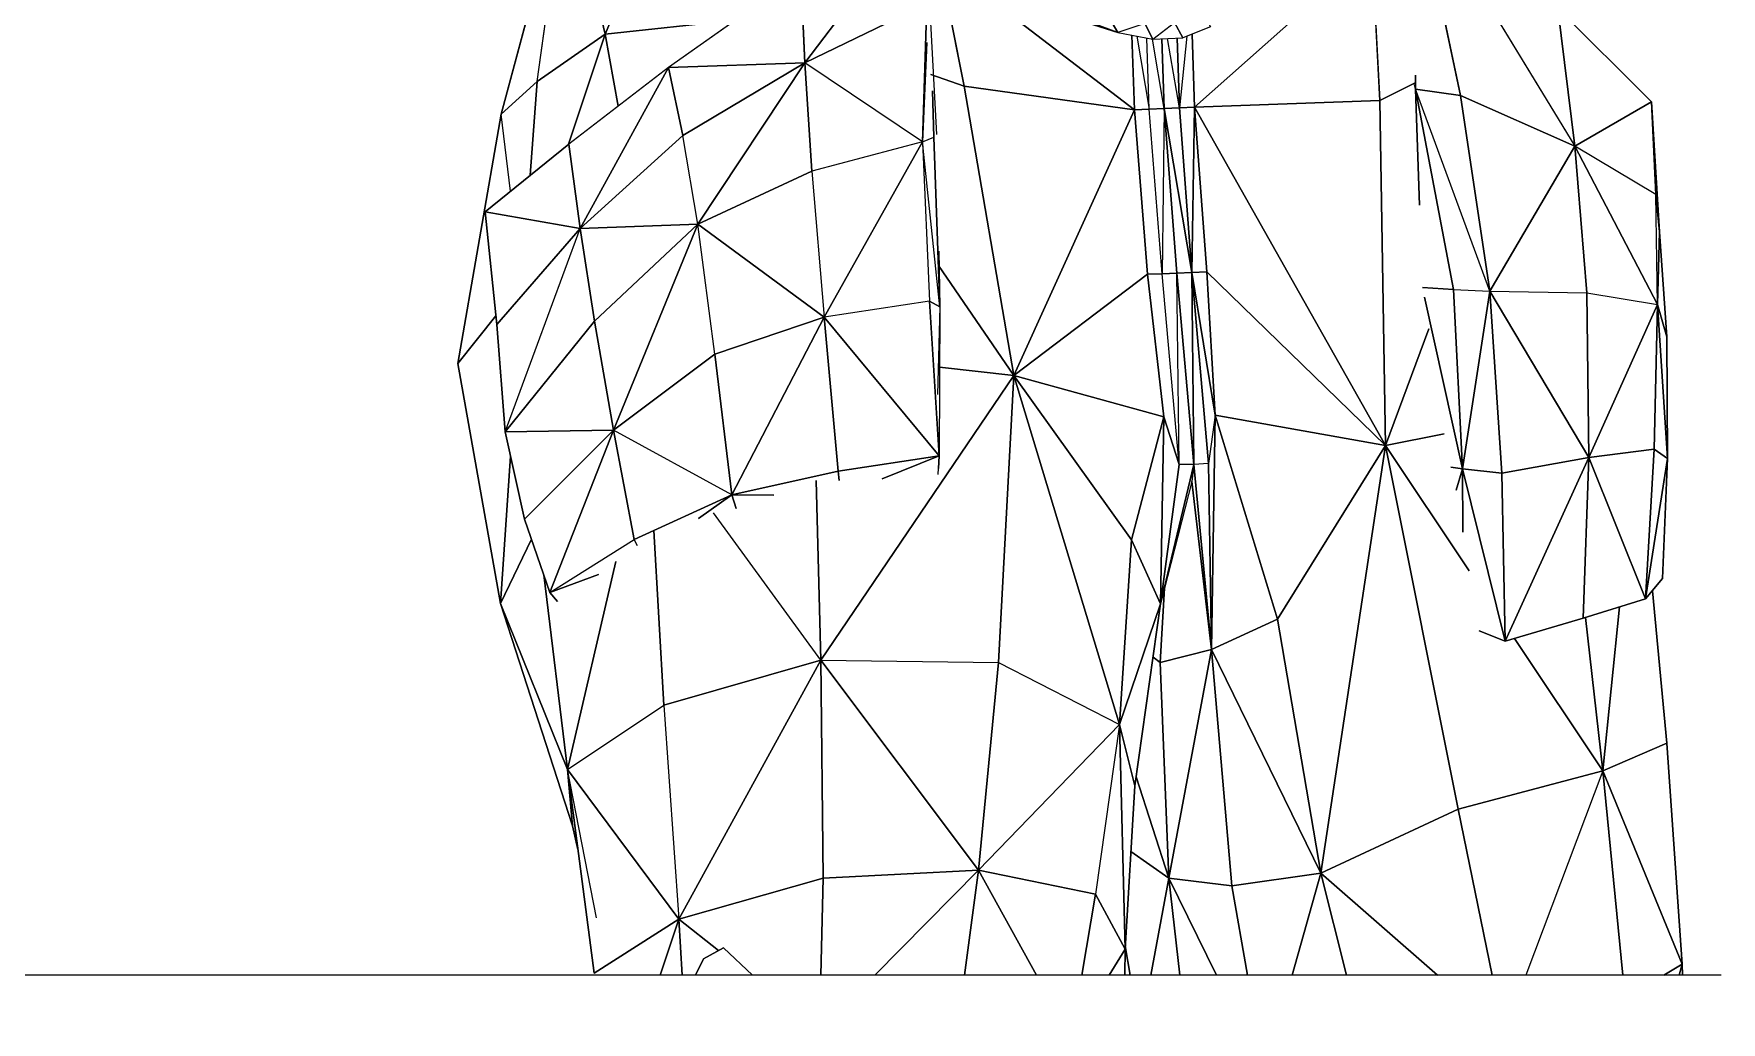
# Model space of a CAD drawing. Header units: centimetres. Extents: x -11896 to 2794, y -437 to 1921.
# Drawn here: x -11050.6 to -10990.3, y 465.3 to 500.6 of the extents above; entities that cross this region are included whole.
import ezdxf

# ---------------------------------------------------------------- set-up
doc = ezdxf.new("R2010")
doc.units = ezdxf.units.CM
doc.layers.add('A-GENM', color=7, linetype='Continuous', lineweight=9)
doc.layers.add('M-EQPM', color=7, linetype='Continuous', lineweight=9)

# ---------------------------------------------------------------- blocks, each defined once
blk = doc.blocks.new('EQ-01-001 - EQ-01-001_dwg_selkaeva-1505011-Sección 2-1')
at = {"layer": 'M-EQPM', "color": 253, "true_color": 0x999999}
for p, q in [((-11025.948, 467.935), (-11026.654, 467.537)), ((-11024.908, 466.96), (-11025.948, 467.935)), ((-11026.654, 467.537), (-11026.948, 466.96))]:
    blk.add_line(p, q, dxfattribs=at)
at = {"layer": 'M-EQPM', "color": 251, "true_color": 0x666666, "flags": 128}
blk.add_lwpolyline([(-11026.948, 466.96), (-11026.654, 467.537), (-11025.948, 467.935), (-11024.908, 466.96)], dxfattribs=at)
blk = doc.blocks.new('EQ-01-001 - EQ-01-001_dwg_rintaeva-1505012-Sección 2-1')
at = {"layer": 'M-EQPM', "color": 253, "true_color": 0x999999}
for p, q in [((-11027.945, 441.224), (-11028.13, 441.76)), ((-11024.231, 441.76), (-11024.453, 441.258)), ((-11027.376, 439.577), (-11027.945, 441.224)), ((-11024.453, 441.258), (-11025.29, 439.874)), ((-11025.29, 439.874), (-11026.347, 438.868)), ((-11027.376, 439.577), (-11027.376, 439.317)), ((-11026.792, 438.868), (-11027.376, 439.317)), ((-11026.347, 438.868), (-11026.792, 438.868))]:
    blk.add_line(p, q, dxfattribs=at)
at = {"layer": 'M-EQPM', "color": 251, "true_color": 0x666666, "flags": 128}
blk.add_lwpolyline([(-11028.13, 441.76), (-11027.945, 441.224), (-11027.376, 439.577), (-11027.376, 439.317), (-11026.792, 438.868), (-11026.347, 438.868), (-11025.29, 439.874), (-11024.453, 441.258), (-11024.231, 441.76)], dxfattribs=at)
blk = doc.blocks.new('EQ-01-001 - EQ-01-001_dwg_rintaeva-1505013-Sección 2-1')
at = {"layer": 'M-EQPM', "color": 253, "true_color": 0x999999}
for p, q in [((-11027.946, 441.224), (-11028.135, 441.76)), ((-11024.224, 441.76), (-11024.453, 441.253))]:
    blk.add_line(p, q, dxfattribs=at)
at = {"layer": 'M-EQPM', "color": 251, "true_color": 0x666666}
for p, q in [((-11028.135, 441.76), (-11027.946, 441.224)), ((-11024.453, 441.253), (-11024.224, 441.76))]:
    blk.add_line(p, q, dxfattribs=at)
blk = doc.blocks.new('EQ-01-001 - EQ-01-001_dwg_lohi-all-1505015-Sección 2-1')
for name in ['EQ-01-001 - EQ-01-001_dwg_selkaeva-1505011-Sección 2-1', 'EQ-01-001 - EQ-01-001_dwg_rintaeva-1505013-Sección 2-1', 'EQ-01-001 - EQ-01-001_dwg_rintaeva-1505012-Sección 2-1']:
    blk.add_blockref(name, (0, 0))
blk = doc.blocks.new('EQ-01-001 - EQ-01-001_dwg_lohi-3D-orig-1505016-Sección 2-1')
blk.add_blockref('EQ-01-001 - EQ-01-001_dwg_lohi-all-1505015-Sección 2-1', (0, 0))
blk = doc.blocks.new('EQ-01-001 - EQ-01-001_dwg_Agrupar_799-1505101-Sección 2-1')
at = {"layer": 'M-EQPM', "color": 253, "true_color": 0x999999}
blk.add_line((-10990.321, 466.96), (-11085.401, 466.96), dxfattribs=at)
at = {"layer": 'M-EQPM', "color": 253, "true_color": 0x999999, "flags": 128}
blk.add_lwpolyline([(-10990.321, 466.96), (-11085.401, 466.96), (-11085.401, 441.76), (-10990.321, 441.76)], dxfattribs=at)
blk = doc.blocks.new('EQ-01-001 - EQ-01-001_dwg_Agrupar_781-1505150-Sección 2-1')
for name in ['EQ-01-001 - EQ-01-001_dwg_lohi-3D-orig-1505016-Sección 2-1', 'EQ-01-001 - EQ-01-001_dwg_Agrupar_799-1505101-Sección 2-1']:
    blk.add_blockref(name, (0, 0))
blk = doc.blocks.new('EQ-01-001 - EQ-01-001_dwg-1504998-Sección 2-1')
blk.add_blockref('EQ-01-001 - EQ-01-001_dwg_Agrupar_781-1505150-Sección 2-1', (0, 0))
blk = doc.blocks.new('EQ-01-001 - EQ-01-001-1479796-Sección 2-1')
blk.add_blockref('EQ-01-001 - EQ-01-001_dwg-1504998-Sección 2-1', (0, 0))
blk = doc.blocks.new('EQ-01-002 - EQ-01-002_dwg_Group_9-1527182-Sección 2-1')
at = {"layer": 'A-GENM', "color": 1, "true_color": 0xff0000}
for p, q in [((-11031.549, 506.38), (-11033.888, 497.709)), ((-11033.888, 497.709), (-11031.549, 506.38)), ((-11032.601, 498.87), (-11031.549, 506.38)), ((-11030.169, 500.559), (-11031.549, 506.38)), ((-11030.169, 500.559), (-11028.641, 504.164)), ((-11017.353, 498.707), (-11018.247, 503.203)), ((-11011.272, 497.863), (-11018.247, 503.203)), ((-11009.123, 497.953), (-11002.796, 503.575)), ((-11002.796, 503.575), (-11009.123, 497.953)), ((-11009.123, 497.953), (-11002.796, 503.575)), ((-11002.513, 498.19), (-11002.796, 503.575)), ((-11002.513, 498.19), (-11002.796, 503.575)), ((-11030.169, 500.559), (-11025.521, 501.057)), ((-11030.169, 500.559), (-11025.521, 501.057)), ((-11025.521, 501.057), (-11030.169, 500.559)), ((-11010.9, 500.948), (-11010.617, 500.38)), ((-11010.617, 500.38), (-11009.839, 500.978)), ((-11009.839, 500.978), (-11009.546, 500.432)), ((-11008.555, 500.825), (-11009.546, 500.432)), ((-11008.555, 500.825), (-11009.546, 500.432)), ((-11030.169, 500.559), (-11032.601, 498.87)), ((-11030.169, 500.559), (-11032.601, 498.87)), ((-11031.481, 496.631), (-11030.169, 500.559)), ((-11030.169, 500.559), (-11031.481, 496.631)), ((-11029.708, 497.988), (-11030.169, 500.559)), ((-11029.708, 497.988), (-11030.169, 500.559)), ((-11011.871, 500.621), (-11010.617, 500.38)), ((-11011.272, 497.863), (-11011.37, 500.525)), ((-11011.183, 500.489), (-11010.742, 497.888)), ((-11010.742, 497.888), (-11010.833, 500.422)), ((-11010.208, 497.912), (-11010.627, 500.382)), ((-11010.617, 500.38), (-11009.546, 500.432)), ((-11010.617, 500.38), (-11009.546, 500.432)), ((-11010.208, 497.912), (-11010.295, 500.396)), ((-11010.295, 500.396), (-11010.208, 497.912)), ((-11009.667, 497.933), (-11010.088, 500.406)), ((-11009.667, 497.933), (-11009.751, 500.422)), ((-11009.405, 500.488), (-11009.667, 497.933)), ((-11009.123, 497.953), (-11009.207, 500.566)), ((-11009.123, 497.953), (-11009.207, 500.566)), ((-11018.545, 499.125), (-11017.353, 498.707)), ((-11032.601, 498.87), (-11033.888, 497.709)), ((-11033.888, 497.709), (-11032.601, 498.87)), ((-11032.85, 495.522), (-11032.601, 498.87)), ((-11032.601, 498.87), (-11032.85, 495.522)), ((-11015.573, 488.371), (-11017.353, 498.707)), ((-11017.353, 498.707), (-11011.272, 497.863)), ((-11001.274, 498.814), (-11002.513, 498.19)), ((-11001.274, 498.814), (-11002.513, 498.19)), ((-11002.513, 498.19), (-11001.274, 498.814)), ((-11035.433, 488.803), (-11033.888, 497.709)), ((-11035.433, 488.803), (-11033.888, 497.709)), ((-11033.547, 494.958), (-11033.888, 497.709)), ((-11033.547, 494.958), (-11033.888, 497.709)), ((-11015.573, 488.371), (-11011.272, 497.863)), ((-11011.272, 497.863), (-11010.742, 497.888)), ((-11010.812, 491.995), (-11011.272, 497.863)), ((-11010.208, 497.912), (-11010.742, 497.888)), ((-11010.285, 492.007), (-11010.742, 497.888)), ((-11010.208, 497.912), (-11010.285, 492.007)), ((-11009.667, 497.933), (-11010.208, 497.912)), ((-11010.208, 497.912), (-11009.225, 492.046)), ((-11010.208, 497.912), (-11009.757, 492.022)), ((-11009.123, 497.953), (-11009.667, 497.933)), ((-11009.667, 497.933), (-11009.225, 492.046)), ((-11009.123, 497.953), (-11009.225, 492.046)), ((-11002.513, 498.19), (-11009.123, 497.953)), ((-11008.692, 492.073), (-11009.123, 497.953)), ((-11002.309, 485.871), (-11009.123, 497.953)), ((-11002.309, 485.871), (-11009.123, 497.953)), ((-11002.309, 485.871), (-11002.513, 498.19)), ((-11002.309, 485.871), (-11002.513, 498.19)), ((-11018.273, 492.295), (-11015.573, 488.371)), ((-11015.573, 488.371), (-11010.812, 491.995)), ((-11010.812, 491.995), (-11010.285, 492.007)), ((-11010.219, 486.9), (-11010.812, 491.995)), ((-11009.757, 492.022), (-11010.285, 492.007)), ((-11009.672, 485.198), (-11010.285, 492.007)), ((-11009.225, 492.046), (-11009.757, 492.022)), ((-11009.149, 485.192), (-11009.757, 492.022)), ((-11009.672, 485.198), (-11009.757, 492.022)), ((-11008.692, 492.073), (-11009.225, 492.046)), ((-11008.386, 486.959), (-11009.225, 492.046)), ((-11008.63, 485.23), (-11009.225, 492.046)), ((-11009.149, 485.192), (-11009.225, 492.046)), ((-11008.692, 492.073), (-11008.386, 486.959)), ((-11008.692, 492.073), (-11002.309, 485.871)), ((-11034.071, 490.502), (-11035.433, 488.803)), ((-11002.309, 485.871), (-11000.764, 490.038)), ((-11000.764, 490.038), (-11002.309, 485.871)), ((-11002.309, 485.871), (-11000.764, 490.038)), ((-11035.433, 488.803), (-11033.904, 480.225)), ((-11035.433, 488.803), (-11033.904, 480.225)), ((-11018.229, 488.668), (-11015.573, 488.371)), ((-11022.466, 478.203), (-11015.573, 488.371)), ((-11016.123, 478.12), (-11015.573, 488.371)), ((-11011.812, 475.906), (-11015.573, 488.371)), ((-11015.573, 488.371), (-11011.382, 482.506)), ((-11015.573, 488.371), (-11010.219, 486.9)), ((-11011.382, 482.506), (-11010.219, 486.9)), ((-11010.219, 486.9), (-11010.341, 480.223)), ((-11010.219, 486.9), (-11009.672, 485.198)), ((-11008.386, 486.959), (-11008.63, 485.23)), ((-11008.386, 486.959), (-11008.518, 478.59)), ((-11008.386, 486.959), (-11002.309, 485.871)), ((-11008.386, 486.959), (-11006.16, 479.677)), ((-11002.309, 485.871), (-11000.214, 486.284)), ((-11002.309, 485.871), (-11006.16, 479.677)), ((-11002.309, 485.871), (-11004.612, 470.602)), ((-11002.309, 485.871), (-10999.719, 472.884)), ((-11002.309, 485.871), (-10999.321, 481.403)), ((-11033.551, 485.49), (-11033.904, 480.225)), ((-11010.341, 480.223), (-11009.672, 485.198)), ((-11009.149, 485.192), (-11010.341, 480.223)), ((-11009.149, 485.192), (-11009.672, 485.198)), ((-11009.149, 485.192), (-11009.218, 484.583)), ((-11008.63, 485.23), (-11009.149, 485.192)), ((-11008.63, 485.23), (-11009.149, 485.192)), ((-11008.518, 478.59), (-11009.149, 485.192)), ((-11008.518, 478.59), (-11008.63, 485.23)), ((-11008.63, 485.23), (-11008.518, 478.59)), ((-11008.518, 478.59), (-11008.63, 485.23)), ((-11022.466, 478.203), (-11022.639, 484.62)), ((-11009.218, 484.583), (-11010.341, 480.223)), ((-11008.518, 478.59), (-11009.218, 484.583)), ((-11022.466, 478.203), (-11026.304, 483.47)), ((-11028.079, 476.606), (-11028.429, 482.837)), ((-11028.429, 482.837), (-11028.079, 476.606)), ((-11028.079, 476.606), (-11028.429, 482.837)), ((-11033.904, 480.225), (-11032.804, 482.523)), ((-11032.804, 482.523), (-11033.904, 480.225)), ((-11011.812, 475.906), (-11011.382, 482.506)), ((-11011.382, 482.506), (-11010.341, 480.223)), ((-11031.517, 474.308), (-11029.794, 481.73)), ((-11031.517, 474.308), (-11032.363, 481.26)), ((-11032.363, 481.26), (-11031.517, 474.308)), ((-11031.334, 472.288), (-11033.904, 480.225)), ((-11031.517, 474.308), (-11033.904, 480.225)), ((-11033.904, 480.225), (-11031.334, 472.288)), ((-11033.904, 480.225), (-11031.517, 474.308)), ((-11011.812, 475.906), (-11010.341, 480.223)), ((-11011.258, 473.714), (-11010.341, 480.223)), ((-11010.2, 480.773), (-11010.35, 478.119)), ((-10992.779, 480.687), (-10992.259, 475.246)), ((-10992.779, 480.687), (-10992.259, 475.246)), ((-11006.16, 479.677), (-11008.518, 478.59)), ((-11006.16, 479.677), (-11004.612, 470.602)), ((-10994.545, 474.26), (-10995.174, 479.733)), ((-10994.545, 474.26), (-10993.951, 480.11)), ((-11008.518, 478.59), (-11010.35, 478.119)), ((-11008.518, 478.59), (-11010.046, 470.428)), ((-11004.612, 470.602), (-11008.518, 478.59)), ((-11008.518, 478.59), (-11007.797, 470.149)), ((-10997.703, 478.982), (-10994.545, 474.26)), ((-11022.466, 478.203), (-11028.079, 476.606)), ((-11022.466, 478.203), (-11027.534, 468.964)), ((-11027.534, 468.964), (-11022.466, 478.203)), ((-11027.534, 468.964), (-11022.466, 478.203)), ((-11016.837, 470.71), (-11022.466, 478.203)), ((-11022.382, 470.421), (-11022.466, 478.203)), ((-11022.466, 478.203), (-11016.123, 478.12)), ((-11022.466, 478.203), (-11016.123, 478.12)), ((-11022.466, 478.203), (-11022.382, 470.421)), ((-11016.837, 470.71), (-11016.123, 478.12)), ((-11016.123, 478.12), (-11011.812, 475.906)), ((-11010.35, 478.119), (-11010.609, 478.32)), ((-11010.35, 478.119), (-11010.046, 470.428)), ((-11031.517, 474.308), (-11028.079, 476.606)), ((-11028.079, 476.606), (-11027.534, 468.964)), ((-11028.079, 476.606), (-11027.534, 468.964)), ((-11028.079, 476.606), (-11027.534, 468.964)), ((-11016.837, 470.71), (-11011.812, 475.906)), ((-11011.812, 475.906), (-11012.658, 469.856)), ((-11011.812, 475.906), (-11012.658, 469.856)), ((-11011.812, 475.906), (-11011.258, 473.714)), ((-11011.812, 475.906), (-11011.606, 467.884)), ((-11011.812, 475.906), (-11011.606, 467.884)), ((-10994.545, 474.26), (-10992.259, 475.246)), ((-10992.259, 475.246), (-10991.721, 467.351)), ((-11030.482, 469.01), (-11031.517, 474.308)), ((-11031.517, 474.308), (-11030.567, 467.026)), ((-11031.334, 472.288), (-11031.517, 474.308)), ((-11031.517, 474.308), (-11027.534, 468.964)), ((-11031.517, 474.308), (-11030.567, 467.026)), ((-11031.517, 474.308), (-11031.334, 472.288)), ((-10999.719, 472.884), (-10994.545, 474.26)), ((-10994.545, 474.26), (-10997.3, 466.96)), ((-10994.545, 474.26), (-10997.3, 466.96)), ((-10994.545, 474.26), (-10991.721, 467.351)), ((-10994.545, 474.26), (-10993.839, 466.96)), ((-10994.545, 474.26), (-10993.839, 466.96)), ((-10993.839, 466.96), (-10994.545, 474.26)), ((-11011.258, 473.714), (-11011.606, 467.884)), ((-11010.046, 470.428), (-11011.212, 474.04)), ((-11010.046, 470.428), (-11011.212, 474.04)), ((-11011.212, 474.04), (-11010.046, 470.428)), ((-11004.612, 470.602), (-10999.719, 472.884)), ((-10999.719, 472.884), (-10998.505, 466.96)), ((-10998.505, 466.96), (-10999.719, 472.884)), ((-11031.143, 471.442), (-11031.334, 472.288)), ((-11031.334, 472.288), (-11031.143, 471.442)), ((-11010.046, 470.428), (-11011.398, 471.371)), ((-11011.398, 471.371), (-11010.046, 470.428)), ((-11016.837, 470.71), (-11022.382, 470.421)), ((-11020.536, 466.96), (-11016.837, 470.71)), ((-11020.536, 466.96), (-11016.837, 470.71)), ((-11016.837, 470.71), (-11020.536, 466.96)), ((-11017.344, 466.96), (-11016.837, 470.71)), ((-11016.837, 470.71), (-11017.344, 466.96)), ((-11017.344, 466.96), (-11016.837, 470.71)), ((-11014.765, 466.96), (-11016.837, 470.71)), ((-11016.837, 470.71), (-11012.658, 469.856)), ((-11016.837, 470.71), (-11014.765, 466.96)), ((-11014.765, 466.96), (-11016.837, 470.71)), ((-11004.612, 470.602), (-11007.797, 470.149)), ((-11004.612, 470.602), (-11005.646, 466.96)), ((-11004.612, 470.602), (-11003.706, 466.96)), ((-11004.612, 470.602), (-11000.447, 466.96)), ((-11000.447, 466.96), (-11004.612, 470.602)), ((-11022.382, 470.421), (-11027.534, 468.964)), ((-11022.382, 470.421), (-11027.534, 468.964)), ((-11022.473, 466.96), (-11022.382, 470.421)), ((-11022.382, 470.421), (-11022.473, 466.96)), ((-11010.046, 470.428), (-11010.69, 466.96)), ((-11007.797, 470.149), (-11010.046, 470.428)), ((-11010.046, 470.428), (-11009.648, 466.96)), ((-11010.046, 470.428), (-11008.338, 466.96)), ((-11007.797, 470.149), (-11007.238, 466.96)), ((-11007.797, 470.149), (-11007.238, 466.96)), ((-11007.238, 466.96), (-11007.797, 470.149)), ((-11013.155, 466.96), (-11012.658, 469.856)), ((-11012.658, 469.856), (-11013.155, 466.96)), ((-11012.658, 469.856), (-11011.606, 467.884)), ((-11012.658, 469.856), (-11011.606, 467.884)), ((-11030.567, 467.026), (-11027.534, 468.964)), ((-11027.534, 468.964), (-11030.567, 467.026)), ((-11028.201, 466.96), (-11027.534, 468.964)), ((-11027.534, 468.964), (-11028.201, 466.96)), ((-11027.418, 466.96), (-11027.534, 468.964)), ((-11026.127, 467.834), (-11027.534, 468.964)), ((-11026.127, 467.834), (-11027.534, 468.964)), ((-11012.173, 466.96), (-11011.606, 467.884)), ((-11011.606, 467.884), (-11012.173, 466.96)), ((-11011.614, 466.96), (-11011.606, 467.884)), ((-11011.606, 467.884), (-11011.614, 466.96)), ((-11011.599, 468.001), (-11011.421, 466.96)), ((-11011.599, 468.001), (-11011.421, 466.96)), ((-11011.421, 466.96), (-11011.599, 468.001)), ((-10991.721, 467.351), (-10992.368, 466.96)), ((-10991.721, 467.351), (-10991.822, 466.96)), ((-10991.721, 467.351), (-10991.706, 466.96))]:
    blk.add_line(p, q, dxfattribs=at)
at = {"layer": 'A-GENM', "color": 254, "true_color": 0xcccccc}
for p, q in [((-11019.166, 504.664), (-11023.038, 499.535)), ((-11000.09, 504.027), (-10995.551, 496.566)), ((-11000.693, 503.385), (-10999.629, 498.366)), ((-11023.18, 502.716), (-11027.907, 499.366)), ((-11023.038, 499.535), (-11023.18, 502.716)), ((-11023.038, 499.535), (-11018.682, 501.639)), ((-10992.807, 498.142), (-10996.153, 501.48)), ((-10996.153, 501.48), (-10995.551, 496.566)), ((-10992.807, 498.142), (-10996.153, 501.48)), ((-11023.038, 499.535), (-11027.907, 499.366)), ((-11023.038, 499.535), (-11027.401, 496.941)), ((-11027.907, 499.366), (-11031.471, 496.639)), ((-11027.907, 499.366), (-11031.057, 493.624)), ((-11027.907, 499.366), (-11027.401, 496.941)), ((-11001.236, 499.097), (-11001.237, 498.597)), ((-11001.237, 498.597), (-10999.629, 498.366)), ((-10999.629, 498.366), (-10995.551, 496.566)), ((-10992.807, 498.142), (-10995.551, 496.566)), ((-10992.527, 493.5), (-10992.807, 498.142)), ((-10992.807, 498.142), (-10992.653, 494.833)), ((-11034.454, 494.222), (-11031.471, 496.639)), ((-11031.057, 493.624), (-11031.471, 496.639)), ((-11027.401, 496.941), (-11031.057, 493.624)), ((-10992.653, 494.833), (-10995.551, 496.566)), ((-10992.527, 493.5), (-10992.653, 494.833)), ((-11034.039, 490.189), (-11034.454, 494.222)), ((-11034.454, 494.222), (-11031.057, 493.624)), ((-11034.039, 490.189), (-11031.057, 493.624))]:
    blk.add_line(p, q, dxfattribs=at)
at = {"layer": 'A-GENM', "color": 145, "true_color": 0x527ca5}
for p, q in [((-11019.166, 504.664), (-11023.038, 499.535)), ((-11023.038, 499.535), (-11019.166, 504.664)), ((-11001.237, 498.597), (-11001.236, 499.097)), ((-11001.237, 498.597), (-11001.236, 499.097)), ((-11001.278, 498.763), (-11001.237, 498.597)), ((-11001.278, 498.763), (-11001.237, 498.597)), ((-10992.807, 498.142), (-10992.527, 493.5)), ((-11034.039, 490.189), (-11034.454, 494.222))]:
    blk.add_line(p, q, dxfattribs=at)
at = {"layer": 'A-GENM', "color": 30, "true_color": 0xff7f00}
for p, q in [((-11018.325, 496.981), (-11018.607, 502.218)), ((-11018.682, 501.639), (-11023.038, 499.535)), ((-11018.842, 496.719), (-11018.682, 501.639)), ((-11018.842, 496.719), (-11018.69, 500.261)), ((-11027.401, 496.941), (-11023.038, 499.535)), ((-11026.861, 493.777), (-11023.038, 499.535)), ((-11018.842, 496.719), (-11023.038, 499.535)), ((-11022.796, 495.675), (-11023.038, 499.535)), ((-11018.434, 496.887), (-11018.488, 498.534)), ((-11001.237, 498.597), (-10999.629, 498.366)), ((-10999.876, 491.447), (-11001.237, 498.597)), ((-10998.578, 491.384), (-11001.237, 498.597)), ((-11001.094, 494.458), (-11001.237, 498.597)), ((-10999.629, 498.366), (-10995.551, 496.566)), ((-10998.578, 491.384), (-10999.629, 498.366)), ((-11031.057, 493.624), (-11027.401, 496.941)), ((-11026.861, 493.777), (-11027.401, 496.941)), ((-11018.842, 496.719), (-11022.796, 495.675)), ((-11018.842, 496.719), (-11022.353, 490.458)), ((-11018.842, 496.719), (-11018.434, 496.887)), ((-11018.222, 490.823), (-11018.842, 496.719)), ((-11018.842, 496.719), (-11018.594, 491.026)), ((-11018.222, 490.823), (-11018.434, 496.887)), ((-10998.578, 491.384), (-10995.551, 496.566)), ((-10992.653, 494.833), (-10995.551, 496.566)), ((-10995.125, 491.329), (-10995.551, 496.566)), ((-10992.593, 490.907), (-10995.551, 496.566)), ((-11022.796, 495.675), (-11026.861, 493.777)), ((-11022.796, 495.675), (-11022.353, 490.458)), ((-10992.527, 493.5), (-10992.653, 494.833)), ((-10992.593, 490.907), (-10992.653, 494.833)), ((-11031.057, 493.624), (-11034.039, 490.189)), ((-11033.743, 486.356), (-11031.057, 493.624)), ((-11026.861, 493.777), (-11031.057, 493.624)), ((-11030.554, 490.316), (-11031.057, 493.624)), ((-11026.861, 493.777), (-11030.554, 490.316)), ((-11026.861, 493.777), (-11029.872, 486.424)), ((-11022.353, 490.458), (-11026.861, 493.777)), ((-11026.254, 489.133), (-11026.861, 493.777)), ((-10992.593, 490.907), (-10992.527, 493.5)), ((-10992.527, 493.5), (-10992.264, 489.75)), ((-11018.222, 490.823), (-11018.255, 492.817)), ((-10999.876, 491.447), (-11000.993, 491.511)), ((-10999.564, 485.037), (-11000.918, 491.17)), ((-10999.876, 491.447), (-10999.564, 485.037)), ((-10999.876, 491.447), (-10998.578, 491.384)), ((-10999.564, 485.037), (-10998.578, 491.384)), ((-10998.578, 491.384), (-10998.161, 484.89)), ((-10998.578, 491.384), (-10995.051, 485.446)), ((-10998.578, 491.384), (-10995.125, 491.329)), ((-10995.051, 485.446), (-10995.125, 491.329)), ((-10995.125, 491.329), (-10992.593, 490.907)), ((-11022.353, 490.458), (-11026.254, 489.133)), ((-11025.644, 484.111), (-11022.353, 490.458)), ((-11018.594, 491.026), (-11022.353, 490.458)), ((-11018.24, 485.498), (-11022.353, 490.458)), ((-11021.845, 484.952), (-11022.353, 490.458)), ((-11018.222, 490.823), (-11018.594, 491.026)), ((-11018.594, 491.026), (-11018.24, 485.498)), ((-11018.222, 490.823), (-11018.301, 487.695)), ((-11018.222, 490.823), (-11018.24, 485.498)), ((-10995.051, 485.446), (-10992.593, 490.907)), ((-10992.593, 490.907), (-10992.722, 485.743)), ((-10992.593, 490.907), (-10992.264, 489.75)), ((-10992.593, 490.907), (-10992.238, 485.407)), ((-11033.743, 486.356), (-11034.039, 490.189)), ((-11033.743, 486.356), (-11030.554, 490.316)), ((-11030.554, 490.316), (-11029.872, 486.424)), ((-10992.264, 489.75), (-10992.238, 485.407)), ((-11026.254, 489.133), (-11029.872, 486.424)), ((-11025.644, 484.111), (-11026.254, 489.133)), ((-11033.743, 486.356), (-11029.872, 486.424)), ((-11033.054, 483.24), (-11033.743, 486.356)), ((-11033.054, 483.24), (-11029.872, 486.424)), ((-11032.14, 480.618), (-11029.872, 486.424)), ((-11025.644, 484.111), (-11029.872, 486.424)), ((-11029.136, 482.514), (-11029.872, 486.424)), ((-10995.051, 485.446), (-10992.722, 485.743)), ((-10993.021, 480.397), (-10992.722, 485.743)), ((-10992.722, 485.743), (-10992.238, 485.407)), ((-11018.24, 485.498), (-11021.845, 484.952)), ((-11018.24, 485.498), (-11020.274, 484.687)), ((-11018.277, 484.833), (-11018.24, 485.498)), ((-10999.564, 485.037), (-10999.976, 485.104)), ((-10999.564, 485.037), (-10999.791, 484.275)), ((-10999.564, 485.037), (-10998.161, 484.89)), ((-10999.564, 485.037), (-10998.036, 478.884)), ((-10999.564, 485.037), (-10999.55, 482.782)), ((-10998.161, 484.89), (-10995.051, 485.446)), ((-10998.036, 478.884), (-10995.051, 485.446)), ((-10995.247, 479.71), (-10995.051, 485.446)), ((-10993.021, 480.397), (-10995.051, 485.446)), ((-10993.021, 480.397), (-10992.238, 485.407)), ((-10992.422, 481.118), (-10992.238, 485.407)), ((-11021.845, 484.952), (-11025.644, 484.111)), ((-11021.845, 484.952), (-11021.814, 484.62)), ((-10998.161, 484.89), (-10998.036, 478.884)), ((-11025.644, 484.111), (-11029.136, 482.514)), ((-11025.644, 484.111), (-11026.843, 483.263)), ((-11024.15, 484.104), (-11025.644, 484.111)), ((-11025.488, 483.628), (-11025.644, 484.111)), ((-11032.14, 480.618), (-11033.054, 483.24)), ((-11032.14, 480.618), (-11029.136, 482.514)), ((-11029.136, 482.514), (-11029.024, 482.303)), ((-11032.14, 480.618), (-11030.412, 481.271)), ((-10993.021, 480.397), (-10992.422, 481.118)), ((-11032.14, 480.618), (-11031.87, 480.3)), ((-10995.247, 479.71), (-10993.021, 480.397)), ((-10998.036, 478.884), (-10995.247, 479.71)), ((-10998.036, 478.884), (-10998.963, 479.249))]:
    blk.add_line(p, q, dxfattribs=at)
at = {"layer": 'A-GENM', "color": 164, "true_color": 0x0029a5}
for p, q in [((-11023.038, 499.535), (-11018.682, 501.639)), ((-11018.682, 501.639), (-11023.038, 499.535)), ((-11018.682, 501.639), (-11018.842, 496.719)), ((-11018.682, 501.639), (-11018.842, 496.719)), ((-11018.69, 500.261), (-11018.842, 496.719)), ((-11018.842, 496.719), (-11018.69, 500.261)), ((-11023.038, 499.535), (-11026.861, 493.777)), ((-11022.796, 495.675), (-11023.038, 499.535)), ((-11018.488, 498.534), (-11018.434, 496.887)), ((-11018.434, 496.887), (-11018.488, 498.534)), ((-11001.237, 498.597), (-10999.876, 491.447)), ((-10998.578, 491.384), (-11001.237, 498.597)), ((-11001.237, 498.597), (-11001.094, 494.458)), ((-10999.876, 491.447), (-11001.237, 498.597)), ((-11001.094, 494.458), (-11001.237, 498.597)), ((-10998.578, 491.384), (-11001.237, 498.597)), ((-10999.629, 498.366), (-10998.578, 491.384)), ((-10995.551, 496.566), (-10999.629, 498.366)), ((-10999.629, 498.366), (-10998.578, 491.384)), ((-11026.861, 493.777), (-11027.401, 496.941)), ((-11018.842, 496.719), (-11018.434, 496.887)), ((-11018.842, 496.719), (-11018.434, 496.887)), ((-11018.222, 490.823), (-11018.842, 496.719)), ((-11018.222, 490.823), (-11018.434, 496.887)), ((-11018.434, 496.887), (-11018.222, 490.823)), ((-10992.653, 494.833), (-10995.551, 496.566)), ((-10992.527, 493.5), (-10992.653, 494.833)), ((-10992.527, 493.5), (-10992.593, 490.907)), ((-10992.593, 490.907), (-10992.527, 493.5)), ((-10992.264, 489.75), (-10992.527, 493.5)), ((-11018.222, 490.823), (-11018.255, 492.817)), ((-11018.255, 492.817), (-11018.222, 490.823)), ((-11000.993, 491.511), (-10999.876, 491.447)), ((-11000.993, 491.511), (-10999.876, 491.447)), ((-10999.564, 485.037), (-11000.918, 491.17)), ((-11000.918, 491.17), (-10999.564, 485.037)), ((-10998.578, 491.384), (-10995.125, 491.329)), ((-10995.125, 491.329), (-10995.051, 485.446)), ((-11018.594, 491.026), (-11022.353, 490.458)), ((-11018.594, 491.026), (-11022.353, 490.458)), ((-11021.845, 484.952), (-11022.353, 490.458)), ((-11018.594, 491.026), (-11018.222, 490.823)), ((-11034.039, 490.189), (-11033.743, 486.356)), ((-10992.238, 485.407), (-10992.264, 489.75)), ((-11029.872, 486.424), (-11026.254, 489.133)), ((-11033.054, 483.24), (-11033.743, 486.356)), ((-11029.136, 482.514), (-11029.872, 486.424)), ((-10995.051, 485.446), (-10992.722, 485.743)), ((-11018.265, 485.055), (-11018.24, 485.498)), ((-10999.976, 485.104), (-10999.564, 485.037)), ((-10999.564, 485.037), (-10999.791, 484.275)), ((-10999.791, 484.275), (-10999.564, 485.037)), ((-10999.564, 485.037), (-10999.55, 482.782)), ((-10999.55, 482.782), (-10999.564, 485.037)), ((-10999.564, 485.037), (-10998.161, 484.89)), ((-10998.161, 484.89), (-10999.564, 485.037)), ((-10998.161, 484.89), (-10995.051, 485.446)), ((-10992.422, 481.118), (-10992.238, 485.407)), ((-11025.644, 484.111), (-11021.845, 484.952)), ((-11021.814, 484.62), (-11021.845, 484.952)), ((-11021.845, 484.952), (-11021.814, 484.62)), ((-11026.843, 483.263), (-11025.644, 484.111)), ((-11024.15, 484.104), (-11025.644, 484.111)), ((-11025.488, 483.628), (-11025.644, 484.111)), ((-11025.644, 484.111), (-11024.15, 484.104)), ((-11025.644, 484.111), (-11025.488, 483.628)), ((-11029.136, 482.514), (-11029.024, 482.303)), ((-10992.422, 481.118), (-10993.021, 480.397)), ((-11032.14, 480.618), (-11031.87, 480.3)), ((-10993.021, 480.397), (-10995.247, 479.71)), ((-10995.247, 479.71), (-10998.036, 478.884)), ((-10998.963, 479.249), (-10998.036, 478.884))]:
    blk.add_line(p, q, dxfattribs=at)
at = {"layer": 'A-GENM', "color": 1, "true_color": 0xff0000, "flags": 128}
for points in [[(-11032.601, 498.87), (-11031.549, 506.38), (-11033.888, 497.709)], [(-11032.601, 498.87), (-11031.549, 506.38), (-11030.169, 500.559)], [(-11030.169, 500.559), (-11031.549, 506.38), (-11028.641, 504.164), (-11030.169, 500.559)], [(-11030.169, 500.559), (-11028.641, 504.164), (-11024.871, 501.518)], [(-11015.573, 488.371), (-11010.812, 491.995), (-11011.272, 497.863), (-11015.573, 488.371), (-11011.272, 497.863), (-11017.353, 498.707), (-11018.247, 503.203), (-11017.353, 498.707), (-11011.272, 497.863), (-11018.247, 503.203), (-11011.272, 497.863), (-11011.37, 500.525)], [(-11006.04, 502.775), (-11002.796, 503.575), (-11002.513, 498.19), (-11009.123, 497.953)], [(-11013.731, 501.317), (-11013.411, 501.106), (-11011.871, 500.621), (-11013.731, 501.317), (-11011.871, 500.621), (-11012.155, 501.112), (-11013.731, 501.317), (-11012.155, 501.112), (-11011.871, 500.621), (-11010.617, 500.38)], [(-11008.837, 501.341), (-11008.555, 500.825), (-11009.546, 500.432), (-11009.839, 500.978), (-11008.92, 501.324)], [(-11011.098, 501.094), (-11010.9, 500.948), (-11011.871, 500.621), (-11010.617, 500.38), (-11010.9, 500.948)], [(-11010.9, 500.948), (-11010.617, 500.38), (-11009.546, 500.432), (-11009.839, 500.978)], [(-11032.85, 495.522), (-11032.601, 498.87), (-11030.169, 500.559)], [(-11031.481, 496.631), (-11030.169, 500.559), (-11029.708, 497.988)], [(-11011.37, 500.525), (-11011.272, 497.863), (-11010.742, 497.888), (-11010.208, 497.912), (-11009.757, 492.022), (-11010.285, 492.007), (-11010.742, 497.888), (-11010.833, 500.422)], [(-11010.208, 497.912), (-11010.742, 497.888), (-11010.833, 500.422)], [(-11009.149, 485.192), (-11009.757, 492.022), (-11009.225, 492.046), (-11009.757, 492.022), (-11010.208, 497.912), (-11009.225, 492.046), (-11010.208, 497.912), (-11009.667, 497.933), (-11009.225, 492.046), (-11009.667, 497.933), (-11010.208, 497.912), (-11010.295, 500.396)], [(-11009.207, 500.566), (-11009.123, 497.953), (-11009.667, 497.933), (-11009.751, 500.422)], [(-11009.751, 500.422), (-11009.667, 497.933), (-11009.123, 497.953), (-11009.225, 492.046), (-11009.123, 497.953), (-11008.692, 492.073), (-11009.225, 492.046), (-11008.692, 492.073), (-11009.123, 497.953), (-11002.309, 485.871)], [(-11033.547, 494.958), (-11033.888, 497.709), (-11032.601, 498.87)], [(-11033.888, 497.709), (-11035.433, 488.803), (-11034.071, 490.502)], [(-11009.123, 497.953), (-11002.513, 498.19), (-11002.309, 485.871)], [(-11015.573, 488.371), (-11010.219, 486.9), (-11010.812, 491.995), (-11015.573, 488.371)], [(-11010.285, 492.007), (-11009.757, 492.022), (-11009.149, 485.192)], [(-11009.149, 485.192), (-11009.672, 485.198), (-11010.285, 492.007)], [(-11002.309, 485.871), (-11008.692, 492.073), (-11008.386, 486.959), (-11009.225, 492.046), (-11008.386, 486.959), (-11008.63, 485.23)], [(-11002.309, 485.871), (-11008.386, 486.959), (-11008.692, 492.073), (-11002.309, 485.871)], [(-11033.551, 485.49), (-11033.904, 480.225), (-11035.433, 488.803), (-11034.071, 490.502)], [(-11022.639, 484.62), (-11022.466, 478.203), (-11015.573, 488.371), (-11022.466, 478.203), (-11016.123, 478.12), (-11015.573, 488.371), (-11016.123, 478.12), (-11011.812, 475.906), (-11015.573, 488.371), (-11011.812, 475.906), (-11011.382, 482.506)], [(-11011.382, 482.506), (-11015.573, 488.371), (-11011.382, 482.506), (-11010.219, 486.9), (-11015.573, 488.371)], [(-11009.213, 484.583), (-11009.149, 485.192), (-11010.341, 480.223), (-11009.149, 485.192), (-11009.672, 485.198), (-11010.341, 480.223), (-11009.672, 485.198), (-11010.219, 486.9), (-11010.341, 480.223), (-11010.219, 486.9), (-11011.382, 482.506)], [(-11008.518, 478.59), (-11008.386, 486.959), (-11008.63, 485.23)], [(-11004.612, 470.602), (-11006.16, 479.677), (-11008.518, 478.59), (-11006.16, 479.677), (-11008.386, 486.959), (-11008.518, 478.59)], [(-11004.612, 470.602), (-11006.16, 479.677), (-11002.309, 485.871), (-11006.16, 479.677), (-11008.386, 486.959), (-11002.309, 485.871)], [(-10999.719, 472.884), (-11004.612, 470.602), (-11002.309, 485.871), (-11004.612, 470.602)], [(-11031.517, 474.308), (-11033.904, 480.225), (-11033.551, 485.49)], [(-11008.63, 485.23), (-11009.149, 485.192), (-11008.518, 478.59), (-11009.149, 485.192), (-11009.218, 484.583), (-11008.518, 478.59), (-11009.218, 484.583)], [(-11022.639, 484.62), (-11022.466, 478.203), (-11026.304, 483.47)], [(-11022.466, 478.203), (-11028.079, 476.606), (-11022.466, 478.203), (-11026.304, 483.47)], [(-11031.334, 472.288), (-11033.904, 480.225), (-11032.804, 482.523)], [(-11011.382, 482.506), (-11011.812, 475.906), (-11010.341, 480.223), (-11011.812, 475.906)], [(-11032.363, 481.26), (-11031.517, 474.308), (-11029.794, 481.73)], [(-11029.794, 481.73), (-11031.517, 474.308), (-11028.079, 476.606)], [(-11011.812, 475.906), (-11011.258, 473.714), (-11010.341, 480.223)], [(-11010.341, 480.223), (-11011.258, 473.714), (-11011.606, 467.884)], [(-11010.609, 478.32), (-11010.35, 478.119), (-11010.2, 480.773)], [(-11010.2, 480.773), (-11010.35, 478.119), (-11008.518, 478.59), (-11010.35, 478.119), (-11010.046, 470.428), (-11008.518, 478.59), (-11010.046, 470.428), (-11007.797, 470.149)], [(-10993.951, 480.11), (-10994.545, 474.26), (-10992.259, 475.246), (-10992.779, 480.687)], [(-10995.174, 479.733), (-10994.545, 474.26), (-10997.703, 478.982)], [(-10995.174, 479.733), (-10994.545, 474.26), (-10993.951, 480.11)], [(-10997.703, 478.982), (-10994.545, 474.26), (-10999.719, 472.884)], [(-11016.837, 470.71), (-11016.123, 478.12), (-11011.812, 475.906), (-11016.837, 470.71), (-11022.466, 478.203)], [(-11022.382, 470.421), (-11022.466, 478.203), (-11016.837, 470.71)], [(-11016.123, 478.12), (-11016.837, 470.71), (-11022.382, 470.421)], [(-11010.046, 470.428), (-11010.35, 478.119), (-11010.609, 478.32)], [(-11027.534, 468.964), (-11031.517, 474.308), (-11028.079, 476.606)], [(-11016.837, 470.71), (-11011.812, 475.906), (-11012.658, 469.856), (-11016.837, 470.71)], [(-11012.173, 466.96), (-11011.606, 467.884), (-11011.812, 475.906)], [(-11011.606, 467.884), (-11011.258, 473.714), (-11011.812, 475.906)], [(-10992.259, 475.246), (-10991.721, 467.351), (-10992.259, 475.246), (-10994.545, 474.26)], [(-11031.143, 471.442), (-11031.334, 472.288), (-11031.517, 474.308)], [(-11030.567, 467.026), (-11031.517, 474.308), (-11027.534, 468.964)], [(-10999.719, 472.884), (-10994.545, 474.26), (-10997.3, 466.96)], [(-11005.646, 466.96), (-11004.612, 470.602), (-10999.719, 472.884), (-10998.505, 466.96)], [(-11010.69, 466.96), (-11010.046, 470.428), (-11011.398, 471.371)], [(-11022.473, 466.96), (-11022.382, 470.421), (-11016.837, 470.71)], [(-11016.837, 470.71), (-11012.658, 469.856), (-11013.155, 466.96)], [(-11003.706, 466.96), (-11004.612, 470.602), (-11005.646, 466.96)], [(-11003.706, 466.96), (-11004.612, 470.602), (-11000.447, 466.96)], [(-11027.418, 466.96), (-11027.534, 468.964), (-11022.382, 470.421)], [(-11009.648, 466.96), (-11010.046, 470.428), (-11010.69, 466.96)], [(-11007.797, 470.149), (-11010.046, 470.428), (-11008.338, 466.96)], [(-11008.338, 466.96), (-11010.046, 470.428), (-11009.648, 466.96)], [(-11011.614, 466.96), (-11011.606, 467.884), (-11012.658, 469.856)], [(-11030.567, 467.026), (-11027.534, 468.964), (-11027.418, 466.96)], [(-11028.201, 466.96), (-11027.534, 468.964), (-11026.127, 467.834)]]:
    blk.add_lwpolyline(points, dxfattribs=at)
at = {"layer": 'A-GENM', "color": 145, "true_color": 0x527ca5, "flags": 128}
for points in [[(-11019.857, 505.009), (-11023.18, 502.716), (-11023.038, 499.535)], [(-11000.09, 504.027), (-10995.551, 496.566), (-10996.153, 501.48), (-10995.551, 496.566), (-10992.807, 498.142)], [(-11000.09, 504.027), (-10995.551, 496.566), (-10992.807, 498.142), (-10992.653, 494.833), (-10992.807, 498.142), (-10992.527, 493.5)], [(-11023.038, 499.535), (-11023.18, 502.716), (-11027.907, 499.366), (-11023.038, 499.535), (-11027.907, 499.366), (-11027.401, 496.941)], [(-11031.057, 493.624), (-11027.907, 499.366), (-11031.471, 496.639), (-11031.057, 493.624)], [(-11027.401, 496.941), (-11027.907, 499.366), (-11031.057, 493.624)], [(-11001.236, 499.097), (-11001.237, 498.597), (-11001.278, 498.763)], [(-11031.057, 493.624), (-11031.471, 496.639), (-11034.454, 494.222), (-11031.057, 493.624)], [(-11031.057, 493.624), (-11034.454, 494.222), (-11034.039, 490.189)]]:
    blk.add_lwpolyline(points, dxfattribs=at)
blk.add_lwpolyline([(-11000.693, 503.385), (-10999.629, 498.366)], close=True, dxfattribs=at)
at = {"layer": 'A-GENM', "color": 164, "true_color": 0x0029a5, "flags": 128}
for points in [[(-11026.861, 493.777), (-11027.401, 496.941), (-11023.038, 499.535), (-11022.796, 495.675)], [(-11022.796, 495.675), (-11026.862, 493.777), (-11023.038, 499.535), (-11027.401, 496.941)], [(-10992.653, 494.833), (-10995.551, 496.566), (-10999.629, 498.366)], [(-11027.401, 496.941), (-11031.057, 493.624), (-11034.039, 490.189)], [(-11027.401, 496.941), (-11031.057, 493.624), (-11030.554, 490.316)], [(-11018.842, 496.719), (-11022.796, 495.675), (-11022.353, 490.458), (-11018.842, 496.719), (-11022.796, 495.675)], [(-11022.353, 490.458), (-11018.842, 496.719), (-11018.594, 491.026), (-11018.222, 490.823), (-11018.842, 496.719), (-11018.594, 491.026)], [(-10998.578, 491.384), (-10995.125, 491.329), (-10995.551, 496.566), (-10995.125, 491.329)], [(-10995.125, 491.329), (-10992.593, 490.907), (-10995.551, 496.566), (-10998.578, 491.384)], [(-10998.578, 491.384), (-10995.551, 496.566), (-10992.593, 490.907), (-10992.653, 494.833)], [(-11022.353, 490.458), (-11026.861, 493.777), (-11022.796, 495.675)], [(-11022.796, 495.675), (-11022.353, 490.458), (-11026.254, 489.133)], [(-11031.057, 493.624), (-11034.039, 490.189), (-11033.743, 486.356), (-11031.057, 493.624), (-11026.861, 493.777)], [(-11029.872, 486.424), (-11030.554, 490.316), (-11033.743, 486.356), (-11031.057, 493.624), (-11030.554, 490.316)], [(-11030.554, 490.316), (-11026.861, 493.777), (-11031.057, 493.624)], [(-11029.872, 486.424), (-11026.861, 493.777), (-11030.554, 490.316), (-11029.872, 486.424)], [(-11026.254, 489.133), (-11026.861, 493.777), (-11029.872, 486.424)], [(-11026.254, 489.133), (-11026.861, 493.777), (-11022.353, 490.458), (-11025.644, 484.111), (-11026.254, 489.133), (-11022.353, 490.458), (-11021.845, 484.952), (-11025.644, 484.111), (-11022.353, 490.458), (-11018.24, 485.498), (-11021.845, 484.952), (-11018.24, 485.498), (-11020.274, 484.687)], [(-10999.876, 491.447), (-10999.564, 485.037), (-10999.976, 485.104)], [(-10999.876, 491.447), (-10998.578, 491.384), (-10999.564, 485.037), (-10999.876, 491.447), (-10998.578, 491.384)], [(-10998.161, 484.89), (-10998.036, 478.884), (-10999.564, 485.037), (-10998.578, 491.384), (-10998.161, 484.89)], [(-10995.125, 491.329), (-10992.593, 490.907), (-10995.051, 485.446), (-10998.578, 491.384)], [(-10995.051, 485.446), (-10992.593, 490.907), (-10992.722, 485.743), (-10995.051, 485.446), (-10995.125, 491.329)], [(-11022.353, 490.458), (-11018.24, 485.498), (-11018.594, 491.026)], [(-10992.238, 485.407), (-10992.593, 490.907), (-10992.264, 489.75), (-10992.238, 485.407), (-10993.021, 480.397), (-10992.722, 485.743)], [(-10992.722, 485.743), (-10992.593, 490.907), (-10992.238, 485.407)], [(-11030.554, 490.316), (-11033.743, 486.356), (-11029.872, 486.424)], [(-11026.254, 489.133), (-11025.644, 484.111), (-11029.872, 486.424), (-11026.254, 489.133)], [(-11033.054, 483.24), (-11032.14, 480.618), (-11029.872, 486.424), (-11033.743, 486.356), (-11033.054, 483.24), (-11029.872, 486.424), (-11029.136, 482.514)], [(-11029.872, 486.424), (-11033.054, 483.24), (-11032.14, 480.618)], [(-11029.024, 482.303), (-11029.136, 482.514), (-11025.644, 484.111), (-11029.872, 486.424), (-11032.14, 480.618), (-11029.136, 482.514)], [(-10992.722, 485.743), (-10993.021, 480.397), (-10995.051, 485.446)], [(-11020.274, 484.687), (-11018.24, 485.498), (-11018.265, 485.055)], [(-10999.564, 485.037), (-10998.036, 478.884), (-10998.963, 479.249)], [(-10995.051, 485.446), (-10998.036, 478.884), (-10998.161, 484.89)], [(-10995.051, 485.446), (-10995.247, 479.71), (-10998.036, 478.884), (-10995.051, 485.446)], [(-10995.051, 485.446), (-10993.021, 480.397), (-10995.247, 479.71), (-10995.051, 485.446)], [(-11029.136, 482.514), (-11025.644, 484.111), (-11026.843, 483.263)], [(-11030.412, 481.271), (-11032.14, 480.618), (-11029.136, 482.514)], [(-11031.87, 480.3), (-11032.14, 480.618), (-11030.412, 481.271)]]:
    blk.add_lwpolyline(points, dxfattribs=at)
at = {"layer": 'A-GENM', "color": 1, "true_color": 0xff0000, "flags": 128}
for points in [[(-11018.545, 499.125), (-11017.353, 498.707), (-11015.573, 488.371), (-11017.353, 498.707)], [(-11010.812, 491.995), (-11010.285, 492.007), (-11010.812, 491.995), (-11010.219, 486.9), (-11009.672, 485.198), (-11010.285, 492.007), (-11010.742, 497.888), (-11011.272, 497.863)], [(-11018.273, 492.295), (-11015.573, 488.371)], [(-11008.63, 485.23), (-11009.225, 492.046)], [(-11009.149, 485.192), (-11009.225, 492.046)], [(-11018.229, 488.668), (-11015.573, 488.371)], [(-11000.214, 486.284), (-11002.309, 485.871)], [(-10999.321, 481.403), (-11002.309, 485.871)], [(-10999.719, 472.884), (-11002.309, 485.871)], [(-11011.382, 482.506), (-11010.341, 480.223)], [(-11004.612, 470.602), (-11007.797, 470.149), (-11008.518, 478.59), (-11007.797, 470.149)], [(-11004.612, 470.602), (-11008.518, 478.59)], [(-10994.545, 474.26), (-10991.721, 467.351)], [(-10992.368, 466.96), (-10991.721, 467.351)], [(-10991.822, 466.96), (-10991.721, 467.351)], [(-10991.706, 466.96), (-10991.721, 467.351)]]:
    blk.add_lwpolyline(points, close=True, dxfattribs=at)
at = {"layer": 'A-GENM', "color": 164, "true_color": 0x0029a5, "flags": 128}
for points in [[(-11001.237, 498.597), (-10999.629, 498.366)], [(-10992.593, 490.907), (-10992.653, 494.833), (-10992.527, 493.5), (-10992.264, 489.75)], [(-10998.161, 484.89), (-10998.578, 491.384), (-10995.051, 485.446)], [(-10992.722, 485.743), (-10992.238, 485.407)], [(-10992.422, 481.118), (-10993.021, 480.397), (-10992.238, 485.407)]]:
    blk.add_lwpolyline(points, close=True, dxfattribs=at)
blk = doc.blocks.new('EQ-01-002 - EQ-01-002_dwg-1527181-Sección 2-1')
blk.add_blockref('EQ-01-002 - EQ-01-002_dwg_Group_9-1527182-Sección 2-1', (0, 0))
blk = doc.blocks.new('EQ-01-002 - EQ-01-002-1481515-Sección 2-1')
blk.add_blockref('EQ-01-002 - EQ-01-002_dwg-1527181-Sección 2-1', (0, 0))
blk = doc.blocks.new('PQ_RVR_MEP-01_ZZ_ZZ_MO_T_A_rvt-1-Sección 2-1')
at = {"layer": 'A-GENM', "lineweight": 9}
blk.add_blockref('EQ-01-002 - EQ-01-002-1481515-Sección 2-1', (0, 0), dxfattribs=at)
at = {"layer": 'M-EQPM', "lineweight": 9}
blk.add_blockref('EQ-01-001 - EQ-01-001-1479796-Sección 2-1', (0, 0), dxfattribs=at)

msp = doc.modelspace()

# ---------------------------------------------------------------- block references
at = {"lineweight": 5}
msp.add_blockref('PQ_RVR_MEP-01_ZZ_ZZ_MO_T_A_rvt-1-Sección 2-1', (0, 0), dxfattribs=at)

doc.saveas('drawing.dxf')
